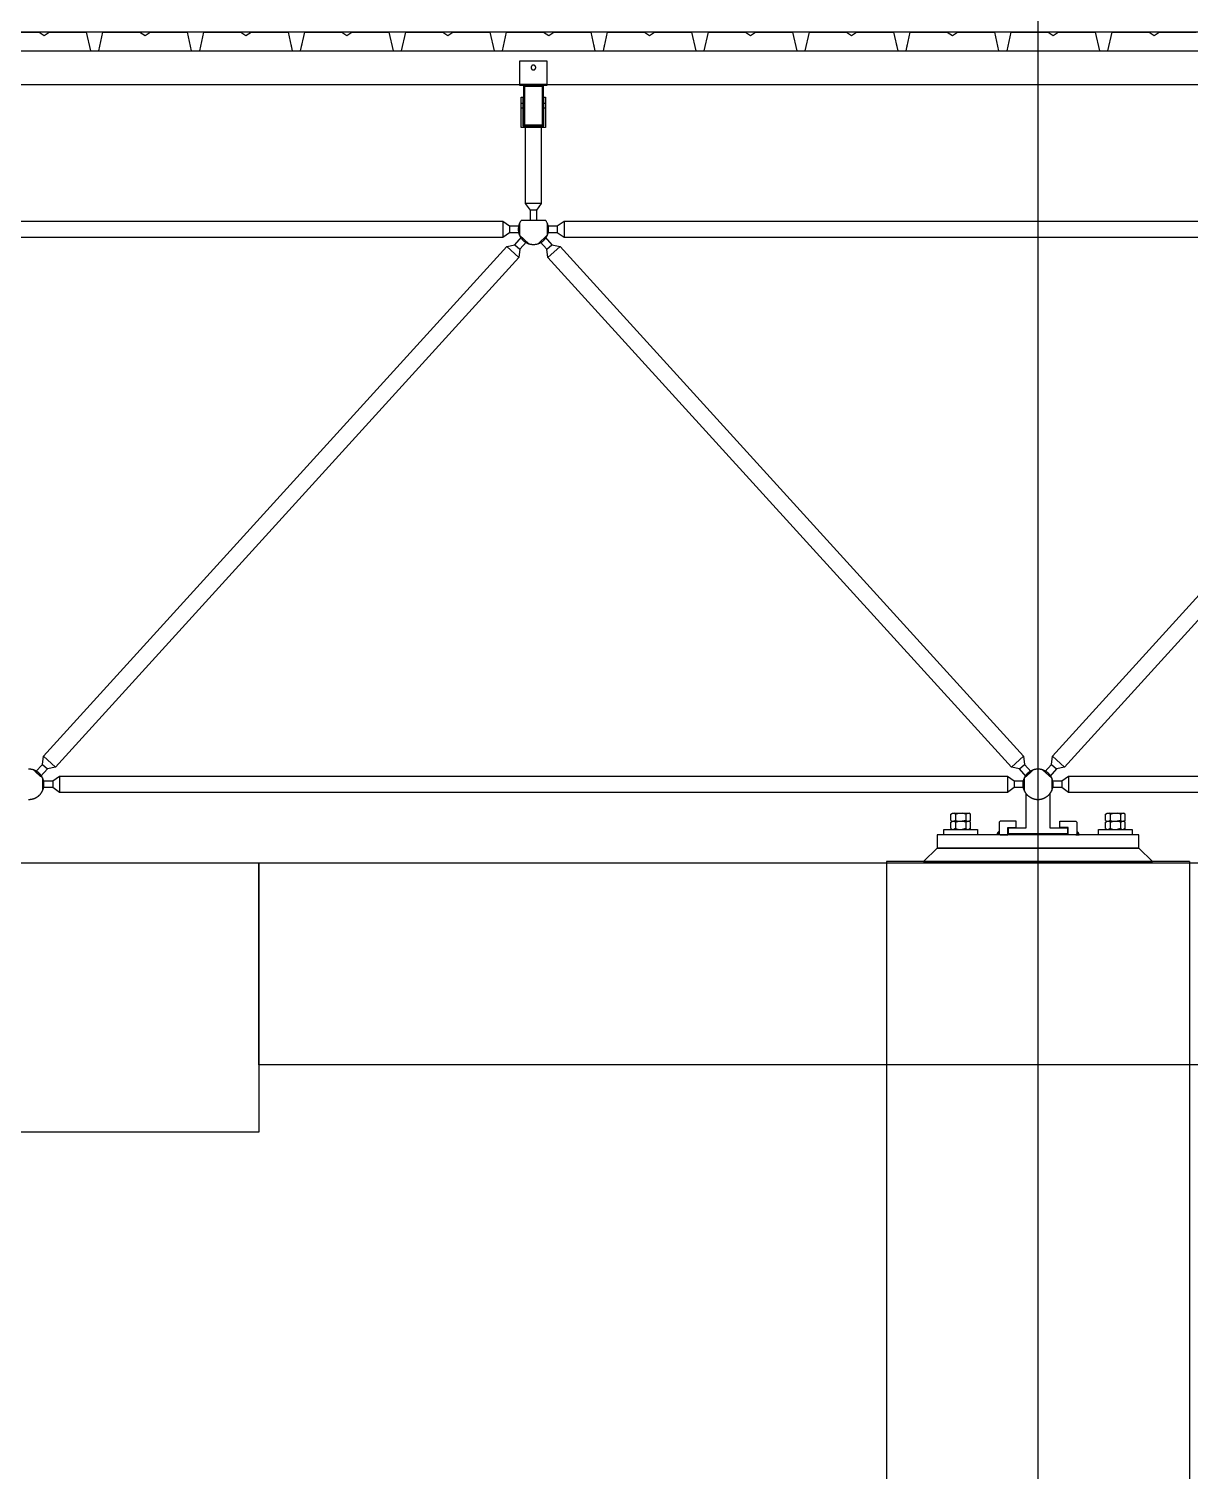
# Model space of a CAD drawing. Header units: centimetres. Extents: x 26200 to 152500, y -600 to 9300.
# Drawn here: x 145064.7 to 145409.9, y 1619.2 to 2048 of the extents above; entities that cross this region are included whole.
import ezdxf

# ---------------------------------------------------------------- set-up
doc = ezdxf.new("R2010")
doc.units = ezdxf.units.CM
doc.layers.add('ROTAS-KESIT-KANAL-UFLEME', color=20, linetype='Continuous')
doc.layers.add('ROTAS-MIMARI-KESIT', color=8, linetype='Continuous')

msp = doc.modelspace()

# ---------------------------------------------------------------- hatches: boundary and pattern name
at = {"layer": 'ROTAS-MIMARI-KESIT'}
for points in [[(145353.2, 1808.69), (145353.5, 1808.39), (145352.5, 1808.39), (145352.5, 1808.42), (145352.5, 1808.45), (145352.5, 1808.49), (145352.51, 1808.52), (145352.51, 1808.56), (145352.52, 1808.59), (145352.53, 1808.62), (145352.53, 1808.66), (145352.54, 1808.69), (145352.56, 1808.72), (145352.57, 1808.75), (145352.58, 1808.79), (145352.59, 1808.82), (145352.61, 1808.85), (145352.63, 1808.88), (145352.64, 1808.91), (145352.66, 1808.94), (145352.68, 1808.96), (145352.7, 1808.99), (145352.72, 1809.02), (145352.74, 1809.04), (145352.77, 1809.07), (145352.79, 1809.09), (145352.82, 1809.12), (145352.84, 1809.14), (145352.87, 1809.16), (145352.89, 1809.18), (145352.92, 1809.2), (145352.95, 1809.22), (145352.98, 1809.24), (145353.01, 1809.26), (145353.04, 1809.28), (145353.07, 1809.29), (145353.1, 1809.3), (145353.13, 1809.32), (145353.17, 1809.33), (145353.2, 1809.34)], [(145376.2, 1808.69), (145375.9, 1808.39), (145376.9, 1808.39), (145376.9, 1808.42), (145376.9, 1808.45), (145376.89, 1808.49), (145376.89, 1808.52), (145376.88, 1808.56), (145376.88, 1808.59), (145376.87, 1808.62), (145376.86, 1808.66), (145376.85, 1808.69), (145376.84, 1808.72), (145376.83, 1808.75), (145376.81, 1808.79), (145376.8, 1808.82), (145376.78, 1808.85), (145376.77, 1808.88), (145376.75, 1808.91), (145376.73, 1808.94), (145376.71, 1808.96), (145376.69, 1808.99), (145376.67, 1809.02), (145376.65, 1809.04), (145376.63, 1809.07), (145376.6, 1809.09), (145376.58, 1809.12), (145376.55, 1809.14), (145376.53, 1809.16), (145376.5, 1809.18), (145376.47, 1809.2), (145376.44, 1809.22), (145376.42, 1809.24), (145376.39, 1809.26), (145376.36, 1809.28), (145376.32, 1809.29), (145376.29, 1809.3), (145376.26, 1809.32), (145376.23, 1809.33), (145376.2, 1809.34)]]:
    msp.add_hatch(color=256, dxfattribs=at).paths.add_polyline_path(points, flags=0)

# ---------------------------------------------------------------- linework, layer by layer
at = {"layer": 'ROTAS-KESIT-KANAL-UFLEME'}
for points in [[(144511.07, 1800), (145133.04, 1800), (145133.04, 1720), (144511.07, 1720)], [(145133.04, 1800), (145722.28, 1800), (145722.28, 1740), (145133.04, 1740)]]:
    msp.add_lwpolyline(points, close=True, dxfattribs=at)
at = {"layer": 'ROTAS-MIMARI-KESIT'}
for p, q in [((145338.76, 1814.51), (145339.24, 1814.79)), ((145338.76, 1812.66), (145338.76, 1814.51)), ((145339.24, 1814.79), (145340.2, 1814.79)), ((145340.2, 1814.51), (145339.72, 1814.79)), ((145340.2, 1814.79), (145343.2, 1814.79)), ((145340.2, 1814.51), (145341.2, 1814.79)), ((145340.2, 1814.51), (145340.2, 1812.66)), ((145343.2, 1814.51), (145342.2, 1814.79)), ((145343.2, 1814.79), (145344.16, 1814.79)), ((145343.2, 1814.51), (145343.68, 1814.79)), ((145343.2, 1814.51), (145343.2, 1812.66)), ((145344.64, 1814.51), (145344.16, 1814.79)), ((145344.64, 1812.66), (145344.64, 1814.51)), ((145384.76, 1814.51), (145385.24, 1814.79)), ((145384.76, 1812.66), (145384.76, 1814.51)), ((145385.24, 1814.79), (145386.2, 1814.79)), ((145386.2, 1814.51), (145385.72, 1814.79)), ((145386.2, 1814.79), (145389.2, 1814.79)), ((145386.2, 1814.51), (145387.2, 1814.79)), ((145386.2, 1814.51), (145386.2, 1812.66)), ((145389.2, 1814.51), (145388.2, 1814.79)), ((145389.2, 1814.79), (145390.16, 1814.79)), ((145389.2, 1814.51), (145389.68, 1814.79)), ((145389.2, 1814.51), (145389.2, 1812.66)), ((145390.64, 1814.51), (145390.16, 1814.79)), ((145390.64, 1812.66), (145390.64, 1814.51)), ((145338.76, 1812.66), (145339.24, 1812.39)), ((145338.76, 1812.11), (145339.24, 1812.39)), ((145338.76, 1810.26), (145338.76, 1812.11)), ((145338.76, 1810.26), (145339.24, 1809.99)), ((145339.24, 1812.39), (145340.2, 1812.39)), ((145339.24, 1812.39), (145340.2, 1812.39)), ((145339.24, 1809.99), (145340.2, 1809.99)), ((145340.2, 1812.66), (145339.72, 1812.39)), ((145340.2, 1812.11), (145339.72, 1812.39)), ((145340.2, 1810.26), (145339.72, 1809.99)), ((145340.2, 1812.66), (145341.2, 1812.39)), ((145340.2, 1812.39), (145343.2, 1812.39)), ((145340.2, 1812.39), (145343.2, 1812.39)), ((145340.2, 1812.11), (145341.2, 1812.39)), ((145340.2, 1812.11), (145340.2, 1810.26)), ((145340.2, 1810.26), (145341.2, 1809.99)), ((145340.2, 1809.99), (145343.2, 1809.99)), ((145343.2, 1812.66), (145342.2, 1812.39)), ((145343.2, 1812.11), (145342.2, 1812.39)), ((145343.2, 1810.26), (145342.2, 1809.99)), ((145343.2, 1812.66), (145343.68, 1812.39)), ((145343.2, 1812.39), (145344.16, 1812.39)), ((145343.2, 1812.39), (145344.16, 1812.39)), ((145343.2, 1812.11), (145343.68, 1812.39)), ((145343.2, 1812.11), (145343.2, 1810.26)), ((145343.2, 1810.26), (145343.68, 1809.99)), ((145343.2, 1809.99), (145344.16, 1809.99)), ((145344.64, 1812.66), (145344.16, 1812.39)), ((145344.64, 1812.11), (145344.16, 1812.39)), ((145344.64, 1810.26), (145344.16, 1809.99)), ((145344.64, 1810.26), (145344.64, 1812.11)), ((145384.76, 1812.66), (145385.24, 1812.39)), ((145384.76, 1812.11), (145385.24, 1812.39)), ((145384.76, 1810.26), (145384.76, 1812.11)), ((145384.76, 1810.26), (145385.24, 1809.99)), ((145385.24, 1812.39), (145386.2, 1812.39)), ((145385.24, 1812.39), (145386.2, 1812.39)), ((145385.24, 1809.99), (145386.2, 1809.99)), ((145386.2, 1812.66), (145385.72, 1812.39)), ((145386.2, 1812.11), (145385.72, 1812.39)), ((145386.2, 1810.26), (145385.72, 1809.99)), ((145386.2, 1812.66), (145387.2, 1812.39)), ((145386.2, 1812.39), (145389.2, 1812.39)), ((145386.2, 1812.39), (145389.2, 1812.39)), ((145386.2, 1812.11), (145387.2, 1812.39)), ((145386.2, 1812.11), (145386.2, 1810.26)), ((145386.2, 1810.26), (145387.2, 1809.99)), ((145386.2, 1809.99), (145389.2, 1809.99)), ((145389.2, 1812.66), (145388.2, 1812.39)), ((145389.2, 1812.11), (145388.2, 1812.39)), ((145389.2, 1810.26), (145388.2, 1809.99)), ((145389.2, 1812.66), (145389.68, 1812.39)), ((145389.2, 1812.39), (145390.16, 1812.39)), ((145389.2, 1812.39), (145390.16, 1812.39)), ((145389.2, 1812.11), (145389.68, 1812.39)), ((145389.2, 1812.11), (145389.2, 1810.26)), ((145389.2, 1810.26), (145389.68, 1809.99)), ((145389.2, 1809.99), (145390.16, 1809.99)), ((145390.64, 1812.66), (145390.16, 1812.39)), ((145390.64, 1812.11), (145390.16, 1812.39)), ((145390.64, 1810.26), (145390.16, 1809.99)), ((145390.64, 1810.26), (145390.64, 1812.11)), ((145319.7, 1800.39), (145319.7, 1200.39)), ((145409.7, 1800.39), (145409.7, 1200.39))]:
    msp.add_line(p, q, dxfattribs=at)
for points in [[(145364.7, 2658.48), (145364.7, 925.39)], [(147194.7, 2046.99), (129122.2, 2046.99)], [(145056.74, 2046.99), (145067.74, 2046.99), (145069.24, 2045.99), (145070.74, 2046.99), (145081.74, 2046.99), (145082.99, 2041.49), (145085.49, 2041.49), (145086.74, 2046.99), (145097.74, 2046.99), (145099.24, 2045.99), (145100.74, 2046.99), (145111.74, 2046.99), (145112.99, 2041.49), (145115.49, 2041.49), (145116.74, 2046.99), (145127.74, 2046.99), (145129.24, 2045.99), (145130.74, 2046.99), (145141.74, 2046.99), (145142.99, 2041.49), (145145.49, 2041.49), (145145.93, 2043.44)], [(145142.54, 2043.44), (145142.99, 2041.49), (145145.49, 2041.49), (145146.74, 2046.99), (145157.74, 2046.99), (145159.24, 2045.99), (145160.74, 2046.99), (145171.74, 2046.99), (145172.99, 2041.49), (145175.49, 2041.49), (145176.74, 2046.99), (145187.74, 2046.99), (145189.24, 2045.99), (145190.74, 2046.99), (145201.74, 2046.99), (145202.99, 2041.49), (145205.49, 2041.49), (145206.74, 2046.99), (145217.74, 2046.99), (145219.24, 2045.99), (145220.74, 2046.99), (145231.74, 2046.99), (145232.99, 2041.49), (145235.49, 2041.49), (145235.93, 2043.44)], [(145232.54, 2043.44), (145232.99, 2041.49), (145235.49, 2041.49), (145236.74, 2046.99), (145247.74, 2046.99), (145249.24, 2045.99), (145250.74, 2046.99), (145261.74, 2046.99), (145262.99, 2041.49), (145265.49, 2041.49), (145266.74, 2046.99), (145277.74, 2046.99), (145279.24, 2045.99), (145280.74, 2046.99), (145291.74, 2046.99), (145292.99, 2041.49), (145295.49, 2041.49), (145296.74, 2046.99), (145307.74, 2046.99), (145309.24, 2045.99), (145310.74, 2046.99), (145321.74, 2046.99), (145322.99, 2041.49), (145325.49, 2041.49), (145325.93, 2043.44)], [(145322.54, 2043.44), (145322.99, 2041.49), (145325.49, 2041.49), (145326.74, 2046.99), (145337.74, 2046.99), (145339.24, 2045.99), (145340.74, 2046.99), (145351.74, 2046.99), (145352.99, 2041.49), (145355.49, 2041.49), (145356.74, 2046.99), (145367.74, 2046.99), (145369.24, 2045.99), (145370.74, 2046.99), (145381.74, 2046.99), (145382.99, 2041.49), (145385.49, 2041.49), (145386.74, 2046.99), (145397.74, 2046.99), (145399.24, 2045.99), (145400.74, 2046.99), (145411.74, 2046.99)], [(138119.7, 2041.49), (147187.2, 2041.49)], [(138119.7, 2031.49), (147187.2, 2031.49)], [(145218.7, 2031.49), (145210.7, 2031.49)], [(145217.7, 2019.19), (145217.7, 2031.19), (145211.7, 2031.19), (145211.7, 2019.19)], [(145211.1, 2025.89), (145211.6, 2025.89)], [(145211.1, 2024.49), (145211.6, 2024.49)], [(145217.8, 2025.89), (145218.3, 2025.89)], [(145217.8, 2024.49), (145218.3, 2024.49)], [(145212.28, 2018.69), (145212.28, 1996.09), (145213.7, 1994.09), (145213.7, 1991.09)], [(145215.7, 1991.09), (145215.7, 1994.09), (145217.11, 1996.09), (145217.11, 2018.69)], [(145217.11, 1996.09), (145212.28, 1996.09)], [(145215.7, 1994.09), (145213.7, 1994.09)], [(144918.8, 1989.39), (144921.8, 1989.39), (144923.8, 1990.8), (145205.6, 1990.8), (145207.6, 1989.39), (145210.6, 1989.39)], [(145205.6, 1990.8), (145205.6, 1985.97)], [(145211.1, 1991.09), (145211.01, 1990.97), (145210.93, 1990.84), (145210.85, 1990.71), (145210.77, 1990.58), (145210.7, 1990.45), (145210.63, 1990.31), (145210.56, 1990.17), (145210.51, 1990.02), (145210.45, 1989.88), (145210.43, 1989.8), (145210.4, 1989.73), (145210.38, 1989.65), (145210.36, 1989.57), (145210.34, 1989.5), (145210.32, 1989.42), (145210.3, 1989.34), (145210.28, 1989.26), (145210.27, 1989.19), (145210.26, 1989.11), (145210.24, 1989.03), (145210.23, 1988.95), (145210.22, 1988.87), (145210.22, 1988.79), (145210.21, 1988.71), (145210.2, 1988.63), (145210.2, 1988.55), (145210.2, 1988.47), (145210.2, 1988.39), (145210.2, 1988.31), (145210.2, 1988.23), (145210.2, 1988.15), (145210.21, 1988.07), (145210.21, 1987.99), (145210.22, 1987.92), (145210.23, 1987.84), (145210.24, 1987.76), (145210.25, 1987.68), (145210.28, 1987.53), (145210.31, 1987.37), (145210.35, 1987.22), (145210.39, 1987.07), (145210.44, 1986.93), (145210.49, 1986.79), (145210.55, 1986.65), (145210.61, 1986.51), (145210.67, 1986.37), (145210.74, 1986.24), (145210.81, 1986.11), (145210.89, 1985.98), (145210.98, 1985.86), (145211.07, 1985.73), (145211.16, 1985.61), (145211.26, 1985.49), (145211.36, 1985.37), (145211.47, 1985.25), (145211.52, 1985.2), (145211.58, 1985.14), (145211.64, 1985.09), (145211.69, 1985.04), (145211.75, 1984.98), (145211.81, 1984.93), (145211.88, 1984.88), (145211.94, 1984.83), (145212, 1984.78), (145212.07, 1984.74), (145212.13, 1984.69), (145212.2, 1984.65), (145212.26, 1984.6), (145212.33, 1984.56), (145212.4, 1984.52), (145212.47, 1984.48), (145212.54, 1984.44), (145212.61, 1984.4), (145212.68, 1984.36), (145212.75, 1984.33), (145212.82, 1984.3), (145212.9, 1984.26), (145212.97, 1984.23), (145213.04, 1984.2), (145213.12, 1984.17), (145213.19, 1984.15), (145213.27, 1984.12), (145213.34, 1984.1), (145213.49, 1984.05), (145213.64, 1984.01), (145213.79, 1983.98), (145213.95, 1983.95), (145214.1, 1983.93), (145214.25, 1983.91), (145214.4, 1983.9), (145214.55, 1983.89), (145214.7, 1983.89), (145214.85, 1983.89), (145215, 1983.9), (145215.15, 1983.91), (145215.3, 1983.93), (145215.45, 1983.95), (145215.6, 1983.98), (145215.75, 1984.01), (145215.9, 1984.05), (145216.05, 1984.1), (145216.13, 1984.12), (145216.2, 1984.15), (145216.28, 1984.17), (145216.35, 1984.2), (145216.43, 1984.23), (145216.5, 1984.26), (145216.57, 1984.3), (145216.64, 1984.33), (145216.71, 1984.36), (145216.79, 1984.4), (145216.86, 1984.44), (145216.93, 1984.48), (145216.99, 1984.52), (145217.06, 1984.56), (145217.13, 1984.6), (145217.2, 1984.65), (145217.26, 1984.69), (145217.33, 1984.74), (145217.39, 1984.78), (145217.46, 1984.83), (145217.52, 1984.88), (145217.58, 1984.93), (145217.64, 1984.98), (145217.7, 1985.04), (145217.76, 1985.09), (145217.82, 1985.14), (145217.87, 1985.2), (145217.93, 1985.25), (145218.04, 1985.37), (145218.14, 1985.49), (145218.24, 1985.61), (145218.33, 1985.73), (145218.42, 1985.86), (145218.5, 1985.98), (145218.58, 1986.11), (145218.65, 1986.24), (145218.72, 1986.37), (145218.79, 1986.51), (145218.85, 1986.65), (145218.9, 1986.79), (145218.95, 1986.93), (145219, 1987.07), (145219.04, 1987.22), (145219.08, 1987.37), (145219.11, 1987.53), (145219.14, 1987.68), (145219.15, 1987.76), (145219.16, 1987.84), (145219.17, 1987.92), (145219.18, 1987.99), (145219.19, 1988.07), (145219.19, 1988.15), (145219.19, 1988.23), (145219.2, 1988.31), (145219.2, 1988.39), (145219.2, 1988.47), (145219.19, 1988.55), (145219.19, 1988.63), (145219.19, 1988.71), (145219.18, 1988.79), (145219.17, 1988.87), (145219.16, 1988.95), (145219.15, 1989.03), (145219.14, 1989.11), (145219.13, 1989.19), (145219.11, 1989.26), (145219.09, 1989.34), (145219.08, 1989.42), (145219.06, 1989.5), (145219.04, 1989.57), (145219.02, 1989.65), (145218.99, 1989.73), (145218.97, 1989.8), (145218.94, 1989.88), (145218.89, 1990.02), (145218.83, 1990.17), (145218.77, 1990.31), (145218.7, 1990.45), (145218.63, 1990.58), (145218.55, 1990.71), (145218.47, 1990.84), (145218.38, 1990.97), (145218.3, 1991.09)], [(145210.6, 1990.24), (145210.6, 1986.53)], [(145211.1, 1991.09), (145218.3, 1991.09)], [(145218.8, 1989.39), (145221.8, 1989.39), (145223.8, 1990.8), (145505.6, 1990.8), (145507.6, 1989.39), (145510.6, 1989.39)], [(145218.8, 1990.24), (145218.8, 1986.53)], [(145223.8, 1990.8), (145223.8, 1985.97)], [(145210.6, 1987.39), (145207.6, 1987.39), (145205.6, 1985.97), (144923.8, 1985.97), (144921.8, 1987.39), (144918.8, 1987.39)], [(145207.6, 1989.39), (145207.6, 1987.39)], [(145210.57, 1986.6), (145213.31, 1984.11)], [(145216.08, 1984.11), (145218.83, 1986.6)], [(145510.6, 1987.39), (145507.6, 1987.39), (145505.6, 1985.97), (145223.8, 1985.97), (145221.8, 1987.39), (145218.8, 1987.39)], [(145221.8, 1989.39), (145221.8, 1987.39)], [(145206.79, 1983.28), (145210.36, 1980.03)], [(145209.18, 1983.81), (145210.66, 1982.46)], [(145218.73, 1982.46), (145220.21, 1983.81)], [(145219.03, 1980.03), (145222.61, 1983.28)], [(145069.03, 1831.74), (145072.61, 1828.5)], [(145356.79, 1828.5), (145360.36, 1831.74)], [(145369.03, 1831.74), (145372.61, 1828.5)], [(145064.6, 1818.89), (145064.7, 1818.89), (145064.8, 1818.89), (145064.9, 1818.89), (145065, 1818.9), (145065.1, 1818.9), (145065.2, 1818.92), (145065.31, 1818.93), (145065.41, 1818.94), (145065.52, 1818.96), (145065.62, 1818.98), (145065.73, 1819.01), (145065.83, 1819.03), (145065.94, 1819.06), (145066.04, 1819.09), (145066.15, 1819.13), (145066.25, 1819.16), (145066.35, 1819.2), (145066.46, 1819.25), (145066.56, 1819.29), (145066.66, 1819.34), (145066.76, 1819.39), (145066.86, 1819.44), (145066.96, 1819.5), (145067.06, 1819.56), (145067.16, 1819.62), (145067.26, 1819.68), (145067.35, 1819.75), (145067.44, 1819.82), (145067.53, 1819.89), (145067.62, 1819.97), (145067.71, 1820.04), (145067.8, 1820.12), (145067.88, 1820.2), (145067.96, 1820.29), (145068.04, 1820.37), (145068.12, 1820.46), (145068.19, 1820.55), (145068.26, 1820.64), (145068.33, 1820.73), (145068.4, 1820.83), (145068.46, 1820.92), (145068.53, 1821.02), (145068.58, 1821.12), (145068.64, 1821.22), (145068.69, 1821.32), (145068.75, 1821.42), (145068.79, 1821.52), (145068.84, 1821.63), (145068.88, 1821.73), (145068.92, 1821.83), (145068.96, 1821.94), (145068.99, 1822.04), (145069.02, 1822.15), (145069.05, 1822.25), (145069.08, 1822.36), (145069.1, 1822.46), (145069.12, 1822.57), (145069.14, 1822.67), (145069.16, 1822.78), (145069.17, 1822.88), (145069.18, 1822.98), (145069.19, 1823.08), (145069.19, 1823.19), (145069.2, 1823.29), (145069.2, 1823.39), (145069.2, 1823.49), (145069.19, 1823.59), (145069.19, 1823.69), (145069.18, 1823.79), (145069.17, 1823.89), (145069.16, 1824), (145069.14, 1824.1), (145069.12, 1824.21), (145069.1, 1824.31), (145069.08, 1824.41), (145069.05, 1824.52), (145069.02, 1824.62), (145068.99, 1824.73), (145068.96, 1824.83), (145068.92, 1824.94), (145068.88, 1825.04), (145068.84, 1825.15), (145068.79, 1825.25), (145068.75, 1825.35), (145068.69, 1825.45), (145068.64, 1825.55), (145068.58, 1825.65), (145068.53, 1825.75), (145068.46, 1825.85), (145068.4, 1825.94), (145068.33, 1826.04), (145068.26, 1826.13), (145068.19, 1826.22), (145068.12, 1826.31), (145068.04, 1826.4), (145067.96, 1826.49), (145067.88, 1826.57), (145067.8, 1826.65), (145067.71, 1826.73), (145067.62, 1826.81), (145067.53, 1826.88), (145067.44, 1826.95), (145067.35, 1827.02), (145067.26, 1827.09), (145067.16, 1827.15), (145067.06, 1827.21), (145066.96, 1827.27), (145066.86, 1827.33), (145066.76, 1827.38), (145066.66, 1827.43), (145066.56, 1827.48), (145066.46, 1827.53), (145066.35, 1827.57), (145066.25, 1827.61), (145066.15, 1827.65), (145066.04, 1827.68), (145065.94, 1827.71), (145065.83, 1827.74), (145065.73, 1827.77), (145065.62, 1827.79), (145065.52, 1827.81), (145065.41, 1827.83), (145065.31, 1827.84), (145065.2, 1827.86), (145065.1, 1827.87), (145065, 1827.88), (145064.9, 1827.88), (145064.8, 1827.89), (145064.7, 1827.89), (145064.6, 1827.89)], [(145066.08, 1827.67), (145068.83, 1825.17)], [(145068.73, 1829.31), (145070.21, 1827.97)], [(145359.18, 1827.97), (145360.66, 1829.31)], [(145368.3, 1820.69), (145368.38, 1820.81), (145368.47, 1820.93), (145368.55, 1821.06), (145368.63, 1821.19), (145368.7, 1821.33), (145368.77, 1821.46), (145368.83, 1821.61), (145368.89, 1821.75), (145368.94, 1821.9), (145368.97, 1821.97), (145368.99, 1822.05), (145369.02, 1822.12), (145369.04, 1822.2), (145369.06, 1822.28), (145369.08, 1822.35), (145369.09, 1822.43), (145369.11, 1822.51), (145369.13, 1822.59), (145369.14, 1822.67), (145369.15, 1822.74), (145369.16, 1822.82), (145369.17, 1822.9), (145369.18, 1822.98), (145369.19, 1823.06), (145369.19, 1823.14), (145369.19, 1823.22), (145369.2, 1823.3), (145369.2, 1823.38), (145369.2, 1823.46), (145369.19, 1823.54), (145369.19, 1823.62), (145369.19, 1823.7), (145369.18, 1823.78), (145369.17, 1823.86), (145369.16, 1823.94), (145369.15, 1824.01), (145369.14, 1824.09), (145369.11, 1824.25), (145369.08, 1824.4), (145369.04, 1824.55), (145369, 1824.7), (145368.95, 1824.84), (145368.9, 1824.99), (145368.85, 1825.13), (145368.79, 1825.27), (145368.72, 1825.4), (145368.65, 1825.53), (145368.58, 1825.66), (145368.5, 1825.79), (145368.42, 1825.92), (145368.33, 1826.04), (145368.24, 1826.17), (145368.14, 1826.29), (145368.04, 1826.4), (145367.93, 1826.52), (145367.87, 1826.58), (145367.82, 1826.63), (145367.76, 1826.68), (145367.7, 1826.74), (145367.64, 1826.79), (145367.58, 1826.84), (145367.52, 1826.89), (145367.46, 1826.94), (145367.39, 1826.99), (145367.33, 1827.04), (145367.26, 1827.08), (145367.2, 1827.13), (145367.13, 1827.17), (145367.06, 1827.21), (145366.99, 1827.26), (145366.93, 1827.3), (145366.86, 1827.34), (145366.79, 1827.37), (145366.71, 1827.41), (145366.64, 1827.44), (145366.57, 1827.48), (145366.5, 1827.51), (145366.43, 1827.54), (145366.35, 1827.57), (145366.28, 1827.6), (145366.2, 1827.63), (145366.13, 1827.65), (145366.05, 1827.68), (145365.9, 1827.72), (145365.75, 1827.76), (145365.6, 1827.79), (145365.45, 1827.82), (145365.3, 1827.85), (145365.15, 1827.86), (145365, 1827.88), (145364.85, 1827.88), (145364.7, 1827.89), (145364.55, 1827.88), (145364.4, 1827.88), (145364.25, 1827.86), (145364.1, 1827.85), (145363.95, 1827.82), (145363.79, 1827.79), (145363.64, 1827.76), (145363.49, 1827.72), (145363.34, 1827.68), (145363.27, 1827.65), (145363.19, 1827.63), (145363.12, 1827.6), (145363.04, 1827.57), (145362.97, 1827.54), (145362.9, 1827.51), (145362.82, 1827.48), (145362.75, 1827.44), (145362.68, 1827.41), (145362.61, 1827.37), (145362.54, 1827.34), (145362.47, 1827.3), (145362.4, 1827.26), (145362.33, 1827.21), (145362.26, 1827.17), (145362.2, 1827.13), (145362.13, 1827.08), (145362.07, 1827.04), (145362, 1826.99), (145361.94, 1826.94), (145361.88, 1826.89), (145361.81, 1826.84), (145361.75, 1826.79), (145361.69, 1826.74), (145361.64, 1826.68), (145361.58, 1826.63), (145361.52, 1826.58), (145361.47, 1826.52), (145361.36, 1826.4), (145361.26, 1826.29), (145361.16, 1826.17), (145361.07, 1826.04), (145360.98, 1825.92), (145360.89, 1825.79), (145360.81, 1825.66), (145360.74, 1825.53), (145360.67, 1825.4), (145360.61, 1825.27), (145360.55, 1825.13), (145360.49, 1824.99), (145360.44, 1824.84), (145360.39, 1824.7), (145360.35, 1824.55), (145360.31, 1824.4), (145360.28, 1824.25), (145360.25, 1824.09), (145360.24, 1824.01), (145360.23, 1823.94), (145360.22, 1823.86), (145360.21, 1823.78), (145360.21, 1823.7), (145360.2, 1823.62), (145360.2, 1823.54), (145360.2, 1823.46), (145360.2, 1823.38), (145360.2, 1823.3), (145360.2, 1823.22), (145360.2, 1823.14), (145360.21, 1823.06), (145360.22, 1822.98), (145360.22, 1822.9), (145360.23, 1822.82), (145360.24, 1822.74), (145360.26, 1822.67), (145360.27, 1822.59), (145360.28, 1822.51), (145360.3, 1822.43), (145360.32, 1822.35), (145360.34, 1822.28), (145360.36, 1822.2), (145360.38, 1822.12), (145360.4, 1822.05), (145360.43, 1821.97), (145360.45, 1821.9), (145360.51, 1821.75), (145360.56, 1821.61), (145360.63, 1821.46), (145360.7, 1821.33), (145360.77, 1821.19), (145360.85, 1821.06), (145360.93, 1820.93), (145361.01, 1820.81), (145361.1, 1820.69)], [(145360.57, 1825.17), (145363.31, 1827.67)], [(145366.08, 1827.67), (145368.83, 1825.17)], [(145368.73, 1829.31), (145370.21, 1827.97)], [(145068.8, 1824.39), (145071.8, 1824.39), (145073.8, 1825.8), (145355.6, 1825.8), (145357.6, 1824.39), (145360.6, 1824.39)], [(145068.8, 1825.24), (145068.8, 1821.53)], [(145071.8, 1824.39), (145071.8, 1822.39)], [(145073.8, 1825.8), (145073.8, 1820.97)], [(145355.6, 1825.8), (145355.6, 1820.97)], [(145357.6, 1824.39), (145357.6, 1822.39)], [(145360.6, 1825.24), (145360.6, 1821.53)], [(145364.7, 1823.39), (145364.7, 1808.39)], [(145368.8, 1824.39), (145371.8, 1824.39), (145373.8, 1825.8), (145655.6, 1825.8), (145657.6, 1824.39), (145660.6, 1824.39)], [(145368.8, 1825.24), (145368.8, 1821.53)], [(145371.8, 1824.39), (145371.8, 1822.39)], [(145373.8, 1825.8), (145373.8, 1820.97)], [(145360.6, 1822.39), (145357.6, 1822.39), (145355.6, 1820.97), (145073.8, 1820.97), (145071.8, 1822.39), (145068.8, 1822.39)], [(145361.1, 1820.69), (145361.1, 1810.39)], [(145368.3, 1810.39), (145368.3, 1820.69)], [(145660.6, 1822.39), (145657.6, 1822.39), (145655.6, 1820.97), (145373.8, 1820.97), (145371.8, 1822.39), (145368.8, 1822.39)], [(145361.1, 1810.39), (145355.8, 1810.39)], [(145355.8, 1810.39), (145355.8, 1808.79)], [(145373.6, 1810.39), (145368.3, 1810.39)], [(145373.6, 1808.79), (145373.6, 1810.39)], [(145353.2, 1809.34), (145353.18, 1809.33), (145353.16, 1809.33), (145353.14, 1809.32), (145353.13, 1809.32), (145353.11, 1809.31), (145353.09, 1809.3), (145353.07, 1809.29), (145353.06, 1809.28), (145353.04, 1809.28), (145353.02, 1809.27), (145353.01, 1809.26), (145352.99, 1809.25), (145352.97, 1809.24), (145352.96, 1809.23), (145352.94, 1809.22), (145352.92, 1809.2), (145352.91, 1809.19), (145352.89, 1809.18), (145352.87, 1809.17), (145352.86, 1809.16), (145352.84, 1809.14), (145352.83, 1809.13), (145352.81, 1809.12), (145352.8, 1809.1), (145352.78, 1809.09), (145352.77, 1809.07), (145352.76, 1809.06), (145352.74, 1809.04), (145352.73, 1809.03), (145352.72, 1809.01), (145352.7, 1808.99), (145352.69, 1808.98), (145352.68, 1808.96), (145352.67, 1808.94), (145352.66, 1808.93), (145352.65, 1808.91), (145352.64, 1808.89), (145352.62, 1808.88), (145352.62, 1808.86), (145352.61, 1808.84), (145352.6, 1808.82), (145352.59, 1808.8), (145352.58, 1808.78), (145352.57, 1808.77), (145352.56, 1808.75), (145352.56, 1808.73), (145352.55, 1808.71), (145352.54, 1808.69), (145352.54, 1808.67), (145352.53, 1808.65), (145352.53, 1808.63), (145352.52, 1808.61), (145352.52, 1808.59), (145352.52, 1808.58), (145352.51, 1808.56), (145352.51, 1808.54), (145352.51, 1808.52), (145352.5, 1808.5), (145352.5, 1808.48), (145352.5, 1808.46), (145352.5, 1808.44), (145352.5, 1808.42), (145352.5, 1808.41), (145352.5, 1808.39)], [(145353.5, 1808.39), (145352.5, 1808.39)], [(145353.5, 1808.39), (145353.2, 1808.69)], [(145355.8, 1808.79), (145373.6, 1808.79)], [(145356, 1808.39), (145356, 1808.59)], [(145356, 1808.59), (145373.39, 1808.59)], [(145373.39, 1808.39), (145356, 1808.39)], [(145356.05, 1808.59), (145356.05, 1808.79)], [(145373.35, 1808.59), (145373.35, 1808.79)], [(145373.39, 1808.39), (145373.39, 1808.59)], [(145375.9, 1808.39), (145376.2, 1808.69)], [(145375.9, 1808.39), (145376.9, 1808.39)], [(145376.9, 1808.39), (145376.9, 1808.41), (145376.9, 1808.42), (145376.9, 1808.44), (145376.89, 1808.46), (145376.89, 1808.48), (145376.89, 1808.5), (145376.89, 1808.52), (145376.89, 1808.54), (145376.88, 1808.56), (145376.88, 1808.58), (145376.88, 1808.59), (145376.87, 1808.61), (145376.87, 1808.63), (145376.86, 1808.65), (145376.86, 1808.67), (145376.85, 1808.69), (145376.84, 1808.71), (145376.84, 1808.73), (145376.83, 1808.75), (145376.82, 1808.77), (145376.82, 1808.78), (145376.81, 1808.8), (145376.8, 1808.82), (145376.79, 1808.84), (145376.78, 1808.86), (145376.77, 1808.88), (145376.76, 1808.89), (145376.75, 1808.91), (145376.74, 1808.93), (145376.73, 1808.94), (145376.72, 1808.96), (145376.7, 1808.98), (145376.69, 1808.99), (145376.68, 1809.01), (145376.67, 1809.03), (145376.65, 1809.04), (145376.64, 1809.06), (145376.63, 1809.07), (145376.61, 1809.09), (145376.6, 1809.1), (145376.58, 1809.12), (145376.57, 1809.13), (145376.55, 1809.14), (145376.54, 1809.16), (145376.52, 1809.17), (145376.51, 1809.18), (145376.49, 1809.19), (145376.47, 1809.2), (145376.46, 1809.22), (145376.44, 1809.23), (145376.42, 1809.24), (145376.41, 1809.25), (145376.39, 1809.26), (145376.37, 1809.27), (145376.36, 1809.28), (145376.34, 1809.28), (145376.32, 1809.29), (145376.3, 1809.3), (145376.29, 1809.31), (145376.27, 1809.32), (145376.25, 1809.32), (145376.23, 1809.33), (145376.22, 1809.33), (145376.2, 1809.34)], [(145409.7, 1800.39), (145319.7, 1800.39)]]:
    msp.add_lwpolyline(points, dxfattribs=at)
for points in [[(145210.7, 2038.49), (145218.7, 2038.49), (145218.7, 2031.19), (145210.7, 2031.19)], [(145215.4, 2036.49), (145215.4, 2036.5), (145215.4, 2036.52), (145215.4, 2036.53), (145215.39, 2036.55), (145215.39, 2036.57), (145215.39, 2036.58), (145215.39, 2036.6), (145215.39, 2036.61), (145215.38, 2036.63), (145215.38, 2036.65), (145215.37, 2036.66), (145215.37, 2036.68), (145215.37, 2036.7), (145215.36, 2036.71), (145215.35, 2036.73), (145215.35, 2036.74), (145215.34, 2036.76), (145215.33, 2036.78), (145215.33, 2036.79), (145215.32, 2036.81), (145215.31, 2036.82), (145215.3, 2036.84), (145215.29, 2036.85), (145215.28, 2036.87), (145215.27, 2036.88), (145215.26, 2036.9), (145215.25, 2036.91), (145215.24, 2036.93), (145215.23, 2036.94), (145215.22, 2036.96), (145215.21, 2036.97), (145215.19, 2036.98), (145215.18, 2036.99), (145215.17, 2037.01), (145215.15, 2037.02), (145215.14, 2037.03), (145215.12, 2037.04), (145215.11, 2037.05), (145215.1, 2037.06), (145215.08, 2037.07), (145215.07, 2037.08), (145215.05, 2037.09), (145215.03, 2037.1), (145215.02, 2037.11), (145215, 2037.12), (145214.99, 2037.12), (145214.97, 2037.13), (145214.96, 2037.14), (145214.94, 2037.14), (145214.92, 2037.15), (145214.91, 2037.15), (145214.89, 2037.16), (145214.87, 2037.16), (145214.86, 2037.17), (145214.84, 2037.17), (145214.82, 2037.17), (145214.81, 2037.18), (145214.79, 2037.18), (145214.78, 2037.18), (145214.76, 2037.18), (145214.74, 2037.19), (145214.73, 2037.19), (145214.71, 2037.19), (145214.7, 2037.19), (145214.68, 2037.19), (145214.67, 2037.19), (145214.65, 2037.19), (145214.63, 2037.18), (145214.62, 2037.18), (145214.6, 2037.18), (145214.59, 2037.18), (145214.57, 2037.17), (145214.55, 2037.17), (145214.54, 2037.17), (145214.52, 2037.16), (145214.5, 2037.16), (145214.49, 2037.15), (145214.47, 2037.15), (145214.46, 2037.14), (145214.44, 2037.14), (145214.42, 2037.13), (145214.41, 2037.12), (145214.39, 2037.12), (145214.38, 2037.11), (145214.36, 2037.1), (145214.34, 2037.09), (145214.33, 2037.08), (145214.31, 2037.07), (145214.3, 2037.06), (145214.28, 2037.05), (145214.27, 2037.04), (145214.26, 2037.03), (145214.24, 2037.02), (145214.23, 2037.01), (145214.22, 2036.99), (145214.2, 2036.98), (145214.19, 2036.97), (145214.18, 2036.96), (145214.17, 2036.94), (145214.15, 2036.93), (145214.14, 2036.91), (145214.13, 2036.9), (145214.12, 2036.88), (145214.11, 2036.87), (145214.1, 2036.85), (145214.09, 2036.84), (145214.08, 2036.82), (145214.08, 2036.81), (145214.07, 2036.79), (145214.06, 2036.78), (145214.05, 2036.76), (145214.05, 2036.74), (145214.04, 2036.73), (145214.03, 2036.71), (145214.03, 2036.7), (145214.02, 2036.68), (145214.02, 2036.66), (145214.02, 2036.65), (145214.01, 2036.63), (145214.01, 2036.61), (145214.01, 2036.6), (145214, 2036.58), (145214, 2036.57), (145214, 2036.55), (145214, 2036.53), (145214, 2036.52), (145214, 2036.5), (145214, 2036.49), (145214, 2036.47), (145214, 2036.46), (145214, 2036.44), (145214, 2036.42), (145214, 2036.41), (145214, 2036.39), (145214.01, 2036.38), (145214.01, 2036.36), (145214.01, 2036.34), (145214.02, 2036.33), (145214.02, 2036.31), (145214.02, 2036.29), (145214.03, 2036.28), (145214.03, 2036.26), (145214.04, 2036.25), (145214.05, 2036.23), (145214.05, 2036.21), (145214.06, 2036.2), (145214.07, 2036.18), (145214.08, 2036.17), (145214.08, 2036.15), (145214.09, 2036.13), (145214.1, 2036.12), (145214.11, 2036.1), (145214.12, 2036.09), (145214.13, 2036.07), (145214.14, 2036.06), (145214.15, 2036.05), (145214.17, 2036.03), (145214.18, 2036.02), (145214.19, 2036), (145214.2, 2035.99), (145214.22, 2035.98), (145214.23, 2035.97), (145214.24, 2035.95), (145214.26, 2035.94), (145214.27, 2035.93), (145214.28, 2035.92), (145214.3, 2035.91), (145214.31, 2035.9), (145214.33, 2035.89), (145214.34, 2035.88), (145214.36, 2035.87), (145214.38, 2035.86), (145214.39, 2035.86), (145214.41, 2035.85), (145214.42, 2035.84), (145214.44, 2035.84), (145214.46, 2035.83), (145214.47, 2035.82), (145214.49, 2035.82), (145214.5, 2035.81), (145214.52, 2035.81), (145214.54, 2035.81), (145214.55, 2035.8), (145214.57, 2035.8), (145214.59, 2035.8), (145214.6, 2035.79), (145214.62, 2035.79), (145214.63, 2035.79), (145214.65, 2035.79), (145214.67, 2035.79), (145214.68, 2035.79), (145214.7, 2035.79), (145214.71, 2035.79), (145214.73, 2035.79), (145214.74, 2035.79), (145214.76, 2035.79), (145214.78, 2035.79), (145214.79, 2035.79), (145214.81, 2035.8), (145214.82, 2035.8), (145214.84, 2035.8), (145214.86, 2035.81), (145214.87, 2035.81), (145214.89, 2035.81), (145214.91, 2035.82), (145214.92, 2035.82), (145214.94, 2035.83), (145214.96, 2035.84), (145214.97, 2035.84), (145214.99, 2035.85), (145215, 2035.86), (145215.02, 2035.86), (145215.03, 2035.87), (145215.05, 2035.88), (145215.07, 2035.89), (145215.08, 2035.9), (145215.1, 2035.91), (145215.11, 2035.92), (145215.12, 2035.93), (145215.14, 2035.94), (145215.15, 2035.95), (145215.17, 2035.97), (145215.18, 2035.98), (145215.19, 2035.99), (145215.21, 2036), (145215.22, 2036.02), (145215.23, 2036.03), (145215.24, 2036.05), (145215.25, 2036.06), (145215.26, 2036.07), (145215.27, 2036.09), (145215.28, 2036.1), (145215.29, 2036.12), (145215.3, 2036.13), (145215.31, 2036.15), (145215.32, 2036.17), (145215.33, 2036.18), (145215.33, 2036.2), (145215.34, 2036.21), (145215.35, 2036.23), (145215.35, 2036.25), (145215.36, 2036.26), (145215.37, 2036.28), (145215.37, 2036.29), (145215.37, 2036.31), (145215.38, 2036.33), (145215.38, 2036.34), (145215.39, 2036.36), (145215.39, 2036.38), (145215.39, 2036.39), (145215.39, 2036.41), (145215.39, 2036.42), (145215.4, 2036.44), (145215.4, 2036.46), (145215.4, 2036.47)], [(145217.4, 2030.89), (145212, 2030.89), (145212, 2019.49), (145217.4, 2019.49)], [(145211.1, 2027.69), (145211.6, 2027.69), (145211.6, 2019.19), (145217.8, 2019.19), (145217.8, 2027.69), (145218.3, 2027.69), (145218.3, 2018.69), (145211.1, 2018.69)], [(145066.72, 1827.09), (145068.73, 1829.31), (145069.03, 1831.74), (145206.79, 1983.28), (145209.18, 1983.81), (145211.2, 1986.03), (145212.68, 1984.68), (145210.66, 1982.46), (145210.36, 1980.03), (145072.61, 1828.5), (145070.21, 1827.97), (145068.2, 1825.75)], [(145361.2, 1825.75), (145359.18, 1827.97), (145356.79, 1828.5), (145219.03, 1980.03), (145218.73, 1982.46), (145216.72, 1984.68), (145218.2, 1986.03), (145220.21, 1983.81), (145222.61, 1983.28), (145360.36, 1831.74), (145360.66, 1829.31), (145362.68, 1827.09)], [(145366.72, 1827.09), (145368.73, 1829.31), (145369.03, 1831.74), (145506.79, 1983.28), (145509.18, 1983.81), (145511.2, 1986.03), (145512.68, 1984.68), (145510.66, 1982.46), (145510.36, 1980.03), (145372.61, 1828.5), (145370.21, 1827.97), (145368.2, 1825.75)], [(145369.2, 1823.39), (145369.2, 1823.49), (145369.19, 1823.59), (145369.19, 1823.69), (145369.18, 1823.79), (145369.17, 1823.89), (145369.16, 1824), (145369.14, 1824.1), (145369.12, 1824.21), (145369.1, 1824.31), (145369.08, 1824.41), (145369.05, 1824.52), (145369.02, 1824.62), (145368.99, 1824.73), (145368.96, 1824.83), (145368.92, 1824.94), (145368.88, 1825.04), (145368.84, 1825.15), (145368.79, 1825.25), (145368.75, 1825.35), (145368.69, 1825.45), (145368.64, 1825.55), (145368.58, 1825.65), (145368.53, 1825.75), (145368.46, 1825.85), (145368.4, 1825.94), (145368.33, 1826.04), (145368.26, 1826.13), (145368.19, 1826.22), (145368.12, 1826.31), (145368.04, 1826.4), (145367.96, 1826.49), (145367.88, 1826.57), (145367.8, 1826.65), (145367.71, 1826.73), (145367.62, 1826.81), (145367.53, 1826.88), (145367.44, 1826.95), (145367.35, 1827.02), (145367.26, 1827.09), (145367.16, 1827.15), (145367.06, 1827.21), (145366.96, 1827.27), (145366.86, 1827.33), (145366.76, 1827.38), (145366.66, 1827.43), (145366.56, 1827.48), (145366.46, 1827.53), (145366.35, 1827.57), (145366.25, 1827.61), (145366.15, 1827.65), (145366.04, 1827.68), (145365.94, 1827.71), (145365.83, 1827.74), (145365.73, 1827.77), (145365.62, 1827.79), (145365.52, 1827.81), (145365.41, 1827.83), (145365.31, 1827.84), (145365.2, 1827.86), (145365.1, 1827.87), (145365, 1827.88), (145364.9, 1827.88), (145364.8, 1827.89), (145364.7, 1827.89), (145364.6, 1827.89), (145364.5, 1827.88), (145364.4, 1827.88), (145364.29, 1827.87), (145364.19, 1827.86), (145364.09, 1827.84), (145363.98, 1827.83), (145363.88, 1827.81), (145363.77, 1827.79), (145363.67, 1827.77), (145363.56, 1827.74), (145363.46, 1827.71), (145363.35, 1827.68), (145363.25, 1827.65), (145363.15, 1827.61), (145363.04, 1827.57), (145362.94, 1827.53), (145362.83, 1827.48), (145362.73, 1827.43), (145362.63, 1827.38), (145362.53, 1827.33), (145362.43, 1827.27), (145362.33, 1827.21), (145362.24, 1827.15), (145362.14, 1827.09), (145362.04, 1827.02), (145361.95, 1826.95), (145361.86, 1826.88), (145361.77, 1826.81), (145361.68, 1826.73), (145361.6, 1826.65), (145361.52, 1826.57), (145361.43, 1826.49), (145361.36, 1826.4), (145361.28, 1826.31), (145361.2, 1826.22), (145361.13, 1826.13), (145361.06, 1826.04), (145361, 1825.94), (145360.93, 1825.85), (145360.87, 1825.75), (145360.81, 1825.65), (145360.75, 1825.55), (145360.7, 1825.45), (145360.65, 1825.35), (145360.6, 1825.25), (145360.56, 1825.15), (145360.51, 1825.04), (145360.47, 1824.94), (145360.44, 1824.83), (145360.4, 1824.73), (145360.37, 1824.62), (145360.34, 1824.52), (145360.32, 1824.41), (145360.29, 1824.31), (145360.27, 1824.21), (145360.25, 1824.1), (145360.24, 1824), (145360.23, 1823.89), (145360.22, 1823.79), (145360.21, 1823.69), (145360.2, 1823.59), (145360.2, 1823.49), (145360.2, 1823.39), (145360.2, 1823.29), (145360.2, 1823.19), (145360.21, 1823.08), (145360.22, 1822.98), (145360.23, 1822.88), (145360.24, 1822.78), (145360.25, 1822.67), (145360.27, 1822.57), (145360.29, 1822.46), (145360.32, 1822.36), (145360.34, 1822.25), (145360.37, 1822.15), (145360.4, 1822.04), (145360.44, 1821.94), (145360.47, 1821.83), (145360.51, 1821.73), (145360.56, 1821.63), (145360.6, 1821.52), (145360.65, 1821.42), (145360.7, 1821.32), (145360.75, 1821.22), (145360.81, 1821.12), (145360.87, 1821.02), (145360.93, 1820.92), (145361, 1820.83), (145361.06, 1820.73), (145361.13, 1820.64), (145361.2, 1820.55), (145361.28, 1820.46), (145361.36, 1820.37), (145361.43, 1820.29), (145361.52, 1820.2), (145361.6, 1820.12), (145361.68, 1820.04), (145361.77, 1819.97), (145361.86, 1819.89), (145361.95, 1819.82), (145362.04, 1819.75), (145362.14, 1819.68), (145362.24, 1819.62), (145362.33, 1819.56), (145362.43, 1819.5), (145362.53, 1819.44), (145362.63, 1819.39), (145362.73, 1819.34), (145362.83, 1819.29), (145362.94, 1819.25), (145363.04, 1819.2), (145363.15, 1819.16), (145363.25, 1819.13), (145363.35, 1819.09), (145363.46, 1819.06), (145363.56, 1819.03), (145363.67, 1819.01), (145363.77, 1818.98), (145363.88, 1818.96), (145363.98, 1818.94), (145364.09, 1818.93), (145364.19, 1818.92), (145364.29, 1818.9), (145364.4, 1818.9), (145364.5, 1818.89), (145364.6, 1818.89), (145364.7, 1818.89), (145364.8, 1818.89), (145364.9, 1818.89), (145365, 1818.9), (145365.1, 1818.9), (145365.2, 1818.92), (145365.31, 1818.93), (145365.41, 1818.94), (145365.52, 1818.96), (145365.62, 1818.98), (145365.73, 1819.01), (145365.83, 1819.03), (145365.94, 1819.06), (145366.04, 1819.09), (145366.15, 1819.13), (145366.25, 1819.16), (145366.35, 1819.2), (145366.46, 1819.25), (145366.56, 1819.29), (145366.66, 1819.34), (145366.76, 1819.39), (145366.86, 1819.44), (145366.96, 1819.5), (145367.06, 1819.56), (145367.16, 1819.62), (145367.26, 1819.68), (145367.35, 1819.75), (145367.44, 1819.82), (145367.53, 1819.89), (145367.62, 1819.97), (145367.71, 1820.04), (145367.8, 1820.12), (145367.88, 1820.2), (145367.96, 1820.29), (145368.04, 1820.37), (145368.12, 1820.46), (145368.19, 1820.55), (145368.26, 1820.64), (145368.33, 1820.73), (145368.4, 1820.83), (145368.46, 1820.92), (145368.53, 1821.02), (145368.58, 1821.12), (145368.64, 1821.22), (145368.69, 1821.32), (145368.75, 1821.42), (145368.79, 1821.52), (145368.84, 1821.63), (145368.88, 1821.73), (145368.92, 1821.83), (145368.96, 1821.94), (145368.99, 1822.04), (145369.02, 1822.15), (145369.05, 1822.25), (145369.08, 1822.36), (145369.1, 1822.46), (145369.12, 1822.57), (145369.14, 1822.67), (145369.16, 1822.78), (145369.17, 1822.88), (145369.18, 1822.98), (145369.19, 1823.08), (145369.19, 1823.19), (145369.2, 1823.29)], [(145358.2, 1812.39), (145353.5, 1812.39), (145353.2, 1812.09), (145353.2, 1808.69), (145353.5, 1808.39), (145355.7, 1808.39), (145355.7, 1810.59), (145358.2, 1810.59)], [(145371.2, 1812.39), (145375.9, 1812.39), (145376.2, 1812.09), (145376.2, 1808.69), (145375.9, 1808.39), (145373.7, 1808.39), (145373.7, 1810.59), (145371.2, 1810.59)], [(145334.7, 1804.39), (145394.7, 1804.39), (145394.7, 1808.39), (145334.7, 1808.39)], [(145330.7, 1800.39), (145398.7, 1800.39), (145394.7, 1804.39), (145334.7, 1804.39)]]:
    msp.add_lwpolyline(points, close=True, dxfattribs=at)
at = {"layer": 'ROTAS-MIMARI-KESIT', "elevation": 0}
for points in [[(145346.7, 1809.99), (145346.7, 1808.39), (145336.7, 1808.39), (145336.7, 1809.99), (145346.7, 1809.99)], [(145392.7, 1809.99), (145392.7, 1808.39), (145382.7, 1808.39), (145382.7, 1809.99), (145392.7, 1809.99)]]:
    msp.add_lwpolyline(points, dxfattribs=at)

doc.saveas('drawing.dxf')
